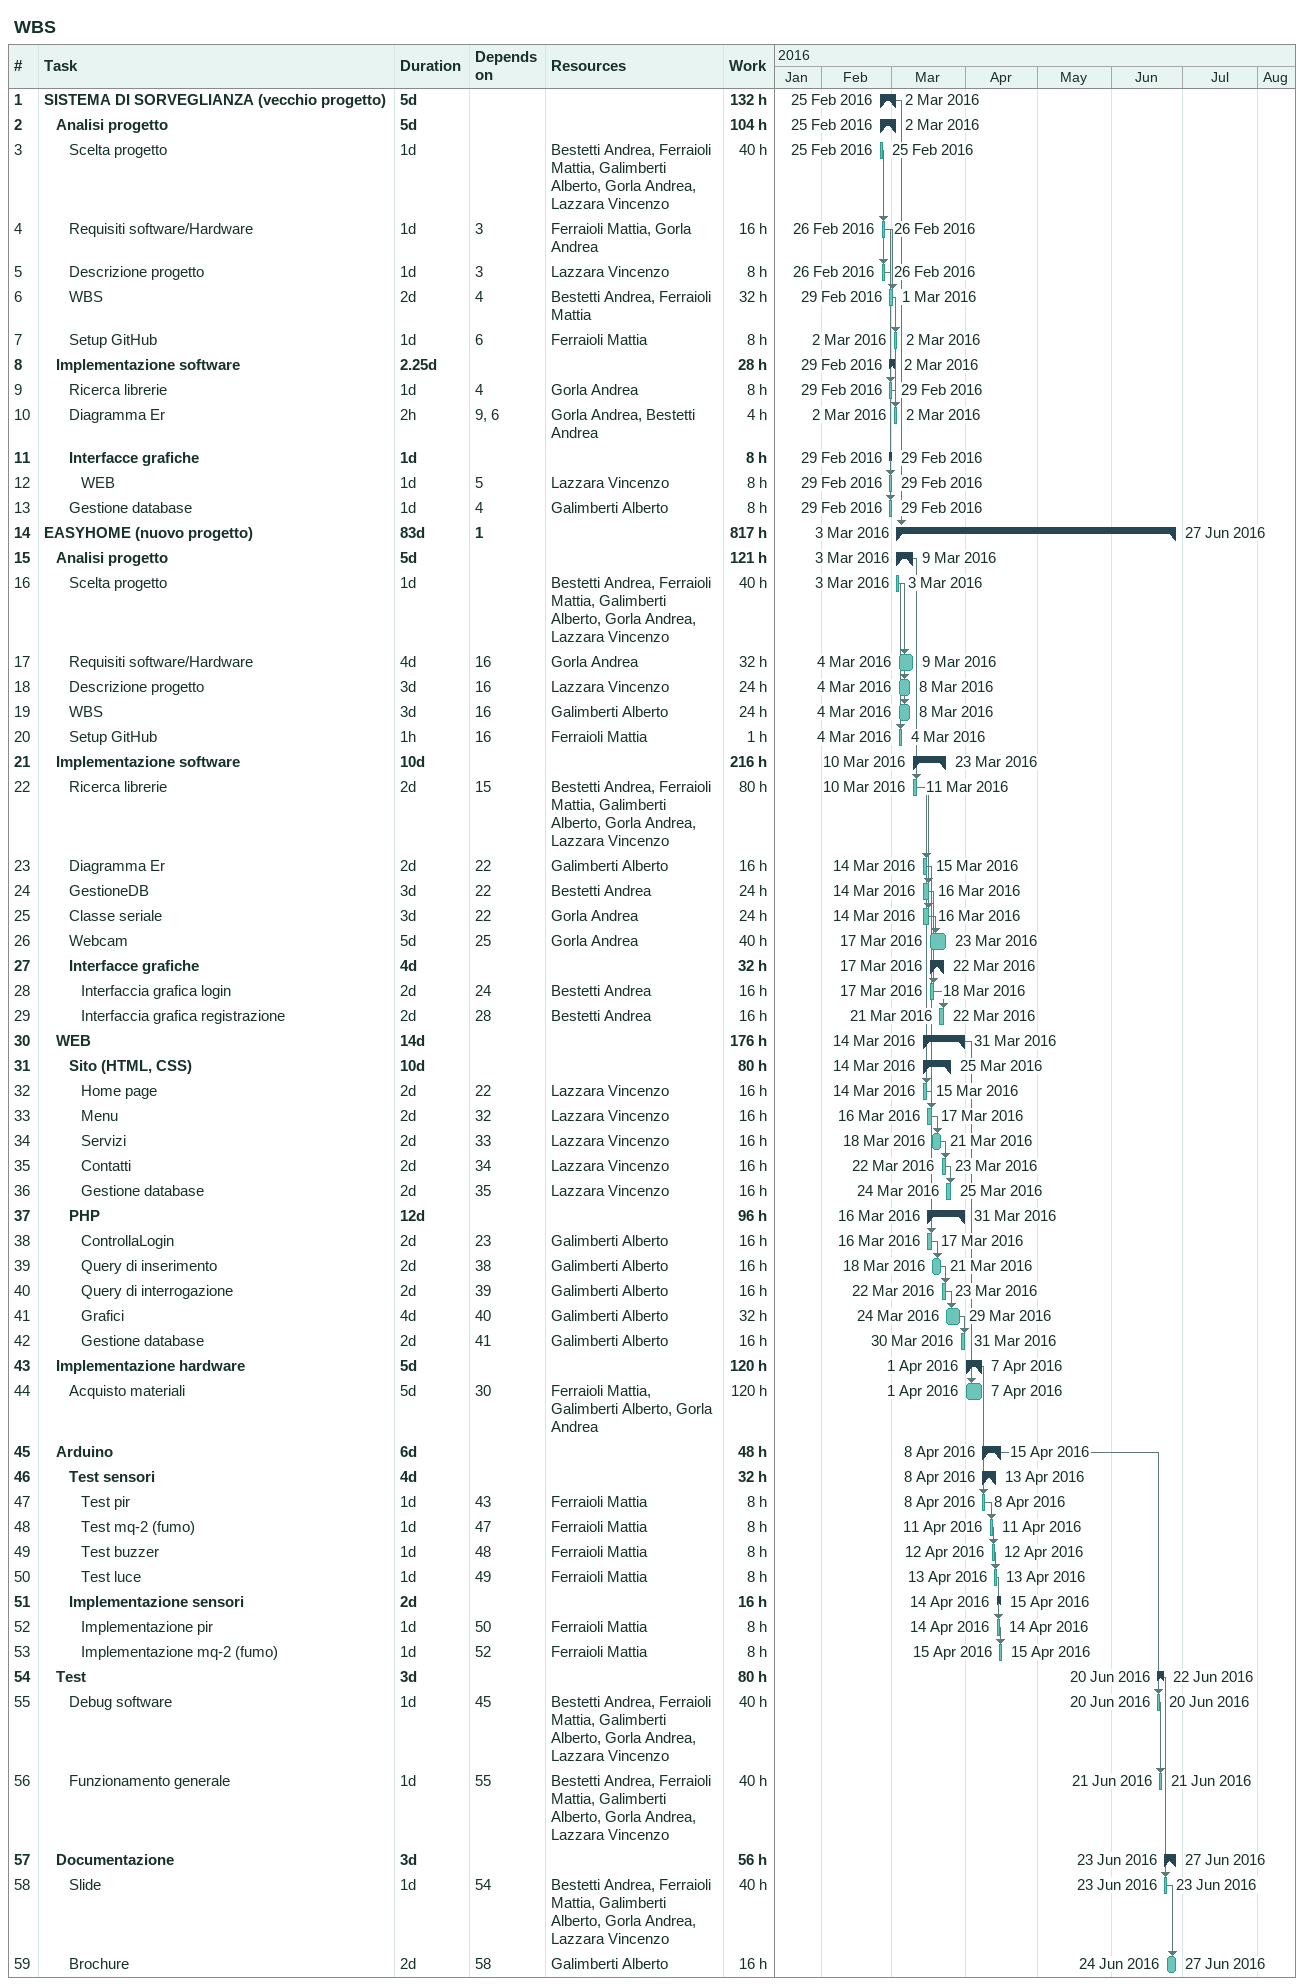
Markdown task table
WBS

| ID | Level | Task | Duration | Start | Finish | Predecessors | Resources | Work (h) |
|---|---|---|---|---|---|---|---|---|
| 1 | 1 | **SISTEMA DI SORVEGLIANZA (vecchio progetto)** | 5d | 2016-02-25 | 2016-03-02 |  |  | 132 |
| 2 | 2 | **Analisi progetto** | 5d | 2016-02-25 | 2016-03-02 |  |  | 104 |
| 3 | 3 | Scelta progetto | 1d | 2016-02-25 | 2016-02-25 |  | Bestetti Andrea, Ferraioli Mattia, Galimberti Alberto, Gorla Andrea, Lazzara Vincenzo | 40 |
| 4 | 3 | Requisiti software/Hardware | 1d | 2016-02-26 | 2016-02-26 | 3 | Ferraioli Mattia, Gorla Andrea | 16 |
| 5 | 3 | Descrizione progetto | 1d | 2016-02-26 | 2016-02-26 | 3 | Lazzara Vincenzo | 8 |
| 6 | 3 | WBS | 2d | 2016-02-29 | 2016-03-01 | 4 | Bestetti Andrea, Ferraioli Mattia | 32 |
| 7 | 3 | Setup GitHub | 1d | 2016-03-02 | 2016-03-02 | 6 | Ferraioli Mattia | 8 |
| 8 | 2 | **Implementazione software** | 2.25d | 2016-02-29 | 2016-03-02 |  |  | 28 |
| 9 | 3 | Ricerca librerie | 1d | 2016-02-29 | 2016-02-29 | 4 | Gorla Andrea | 8 |
| 10 | 3 | Diagramma Er | 2h | 2016-03-02 | 2016-03-02 | 9, 6 | Gorla Andrea, Bestetti Andrea | 4 |
| 11 | 3 | **Interfacce grafiche** | 1d | 2016-02-29 | 2016-02-29 |  |  | 8 |
| 12 | 4 | WEB | 1d | 2016-02-29 | 2016-02-29 | 5 | Lazzara Vincenzo | 8 |
| 13 | 3 | Gestione database | 1d | 2016-02-29 | 2016-02-29 | 4 | Galimberti Alberto | 8 |
| 14 | 1 | **EASYHOME (nuovo progetto)** | 83d | 2016-03-03 | 2016-06-27 | 1 |  | 817 |
| 15 | 2 | **Analisi progetto** | 5d | 2016-03-03 | 2016-03-09 |  |  | 121 |
| 16 | 3 | Scelta progetto | 1d | 2016-03-03 | 2016-03-03 |  | Bestetti Andrea, Ferraioli Mattia, Galimberti Alberto, Gorla Andrea, Lazzara Vincenzo | 40 |
| 17 | 3 | Requisiti software/Hardware | 4d | 2016-03-04 | 2016-03-09 | 16 | Gorla Andrea | 32 |
| 18 | 3 | Descrizione progetto | 3d | 2016-03-04 | 2016-03-08 | 16 | Lazzara Vincenzo | 24 |
| 19 | 3 | WBS | 3d | 2016-03-04 | 2016-03-08 | 16 | Galimberti Alberto | 24 |
| 20 | 3 | Setup GitHub | 1h | 2016-03-04 | 2016-03-04 | 16 | Ferraioli Mattia | 1 |
| 21 | 2 | **Implementazione software** | 10d | 2016-03-10 | 2016-03-23 |  |  | 216 |
| 22 | 3 | Ricerca librerie | 2d | 2016-03-10 | 2016-03-11 | 15 | Bestetti Andrea, Ferraioli Mattia, Galimberti Alberto, Gorla Andrea, Lazzara Vincenzo | 80 |
| 23 | 3 | Diagramma Er | 2d | 2016-03-14 | 2016-03-15 | 22 | Galimberti Alberto | 16 |
| 24 | 3 | GestioneDB | 3d | 2016-03-14 | 2016-03-16 | 22 | Bestetti Andrea | 24 |
| 25 | 3 | Classe seriale | 3d | 2016-03-14 | 2016-03-16 | 22 | Gorla Andrea | 24 |
| 26 | 3 | Webcam | 5d | 2016-03-17 | 2016-03-23 | 25 | Gorla Andrea | 40 |
| 27 | 3 | **Interfacce grafiche** | 4d | 2016-03-17 | 2016-03-22 |  |  | 32 |
| 28 | 4 | Interfaccia grafica login | 2d | 2016-03-17 | 2016-03-18 | 24 | Bestetti Andrea | 16 |
| 29 | 4 | Interfaccia grafica registrazione | 2d | 2016-03-21 | 2016-03-22 | 28 | Bestetti Andrea | 16 |
| 30 | 2 | **WEB** | 14d | 2016-03-14 | 2016-03-31 |  |  | 176 |
| 31 | 3 | **Sito (HTML, CSS)** | 10d | 2016-03-14 | 2016-03-25 |  |  | 80 |
| 32 | 4 | Home page | 2d | 2016-03-14 | 2016-03-15 | 22 | Lazzara Vincenzo | 16 |
| 33 | 4 | Menu | 2d | 2016-03-16 | 2016-03-17 | 32 | Lazzara Vincenzo | 16 |
| 34 | 4 | Servizi | 2d | 2016-03-18 | 2016-03-21 | 33 | Lazzara Vincenzo | 16 |
| 35 | 4 | Contatti | 2d | 2016-03-22 | 2016-03-23 | 34 | Lazzara Vincenzo | 16 |
| 36 | 4 | Gestione database | 2d | 2016-03-24 | 2016-03-25 | 35 | Lazzara Vincenzo | 16 |
| 37 | 3 | **PHP** | 12d | 2016-03-16 | 2016-03-31 |  |  | 96 |
| 38 | 4 | ControllaLogin | 2d | 2016-03-16 | 2016-03-17 | 23 | Galimberti Alberto | 16 |
| 39 | 4 | Query di inserimento | 2d | 2016-03-18 | 2016-03-21 | 38 | Galimberti Alberto | 16 |
| 40 | 4 | Query di interrogazione | 2d | 2016-03-22 | 2016-03-23 | 39 | Galimberti Alberto | 16 |
| 41 | 4 | Grafici | 4d | 2016-03-24 | 2016-03-29 | 40 | Galimberti Alberto | 32 |
| 42 | 4 | Gestione database | 2d | 2016-03-30 | 2016-03-31 | 41 | Galimberti Alberto | 16 |
| 43 | 2 | **Implementazione hardware** | 5d | 2016-04-01 | 2016-04-07 |  |  | 120 |
| 44 | 3 | Acquisto materiali | 5d | 2016-04-01 | 2016-04-07 | 30 | Ferraioli Mattia, Galimberti Alberto, Gorla Andrea | 120 |
| 45 | 2 | **Arduino** | 6d | 2016-04-08 | 2016-04-15 |  |  | 48 |
| 46 | 3 | **Test sensori** | 4d | 2016-04-08 | 2016-04-13 |  |  | 32 |
| 47 | 4 | Test pir | 1d | 2016-04-08 | 2016-04-08 | 43 | Ferraioli Mattia | 8 |
| 48 | 4 | Test mq-2 (fumo) | 1d | 2016-04-11 | 2016-04-11 | 47 | Ferraioli Mattia | 8 |
| 49 | 4 | Test buzzer | 1d | 2016-04-12 | 2016-04-12 | 48 | Ferraioli Mattia | 8 |
| 50 | 4 | Test luce | 1d | 2016-04-13 | 2016-04-13 | 49 | Ferraioli Mattia | 8 |
| 51 | 3 | **Implementazione sensori** | 2d | 2016-04-14 | 2016-04-15 |  |  | 16 |
| 52 | 4 | Implementazione pir | 1d | 2016-04-14 | 2016-04-14 | 50 | Ferraioli Mattia | 8 |
| 53 | 4 | Implementazione mq-2 (fumo) | 1d | 2016-04-15 | 2016-04-15 | 52 | Ferraioli Mattia | 8 |
| 54 | 2 | **Test** | 3d | 2016-06-20 | 2016-06-22 |  |  | 80 |
| 55 | 3 | Debug software | 1d | 2016-06-20 | 2016-06-20 | 45 | Bestetti Andrea, Ferraioli Mattia, Galimberti Alberto, Gorla Andrea, Lazzara Vincenzo | 40 |
| 56 | 3 | Funzionamento generale | 1d | 2016-06-21 | 2016-06-21 | 55 | Bestetti Andrea, Ferraioli Mattia, Galimberti Alberto, Gorla Andrea, Lazzara Vincenzo | 40 |
| 57 | 2 | **Documentazione** | 3d | 2016-06-23 | 2016-06-27 |  |  | 56 |
| 58 | 3 | Slide | 1d | 2016-06-23 | 2016-06-23 | 54 | Bestetti Andrea, Ferraioli Mattia, Galimberti Alberto, Gorla Andrea, Lazzara Vincenzo | 40 |
| 59 | 3 | Brochure | 2d | 2016-06-24 | 2016-06-27 | 58 | Galimberti Alberto | 16 |
